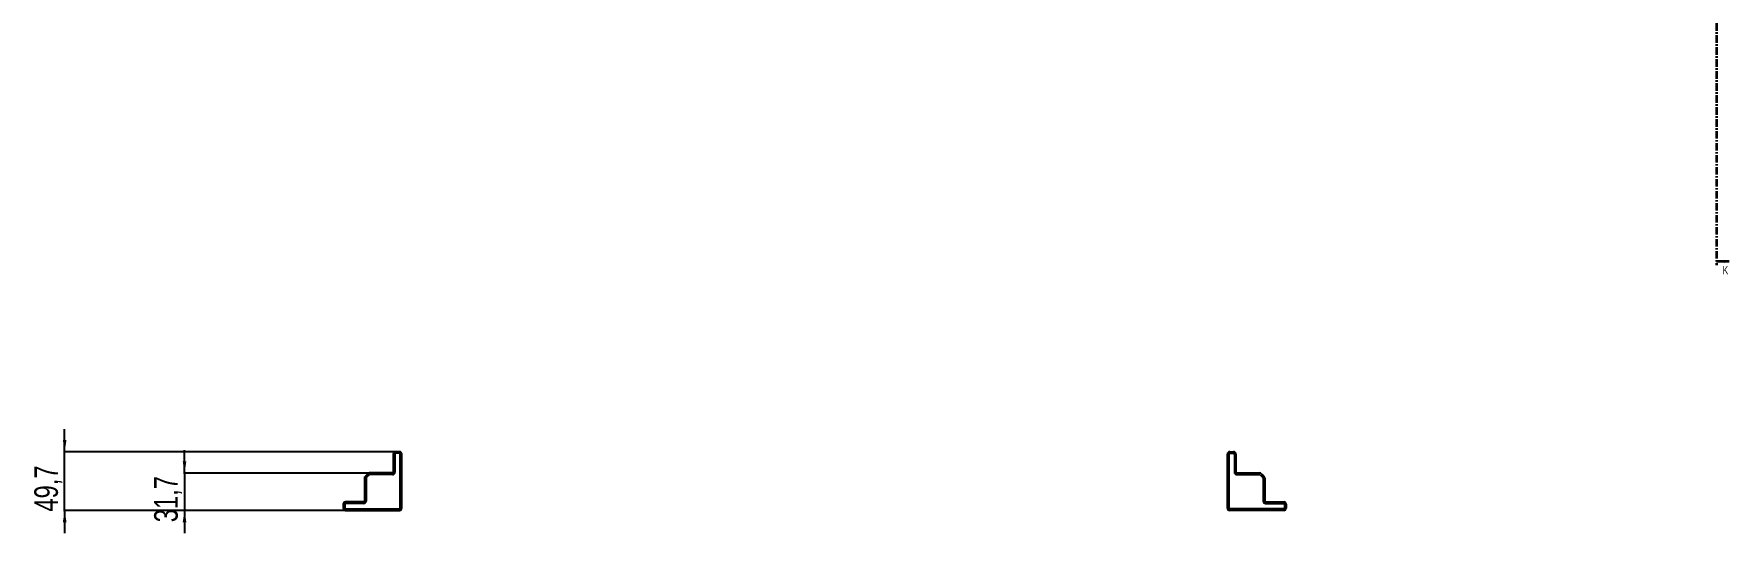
# Model space of a CAD drawing. Header units: millimetres. Extents: x -199 to 3608, y -2247 to 1507.
# Drawn here: x -198 to 1239, y -1331 to -908 of the extents above; entities that cross this region are included whole.
import ezdxf

# ---------------------------------------------------------------- set-up
doc = ezdxf.new("R2010")
doc.units = ezdxf.units.MM
doc.linetypes.add('CENTER', pattern=[10.16, 6.35, -1.27, 1.27, -1.27])
doc.layers.add('FORMAT', color=7, linetype='Continuous')
doc.styles.add('SLDTEXTSTYLE0', font='TXT', dxfattribs={"width": 0.75})
doc.dimstyles.new('SLDDIMSTYLE1', dxfattribs={"dimtxt": 20, "dimasz": 10, "dimexe": 0, "dimexo": 0.0625, "dimgap": 5, "dimtad": 2, "dimdec": 1, "dimrnd": 1e-09, "dimzin": 12, "dimdsep": 46, "dimtxsty": 'SLDTEXTSTYLE0', "dimsah": 1, "dimcen": 0.09, "dimadec": 0, "dimazin": 3, "dimtfac": 1, "dimtmove": 0, "dimatfit": 0, "dimfxl": 0, "dimfrac": 2, "dimtolj": 1, "dimtzin": 12, "dimarcsym": 0})

# ---------------------------------------------------------------- blocks, each defined once
blk = doc.blocks.new('_D_5')
at = {"layer": 'FORMAT'}
for p, q in [((-172.2, -1261.8), (-172.2, -1242.5)), ((108.5, -1261.8), (-173.2, -1261.8)), ((-172.2, -1311.5), (-172.2, -1261.8)), ((66, -1311.5), (-173.2, -1311.5)), ((-172.2, -1311.5), (-172.2, -1330.7))]:
    blk.add_line(p, q, dxfattribs=at)
for points in [[(-172.2, -1261.8), (-170.6, -1251.8), (-173.7, -1251.8)], [(-172.2, -1311.5), (-173.7, -1321.5), (-170.6, -1321.5)]]:
    blk.add_solid(points, dxfattribs=at)
at = {"layer": 'FORMAT', "insert": (-197.9, -1312.5), "char_height": 20, "attachment_point": 1, "rotation": 90, "style": 'SLDTEXTSTYLE0'}
blk.add_mtext('49,7', dxfattribs=at)
blk = doc.blocks.new('_D_6')
at = {"layer": 'FORMAT'}
for p, q in [((-70.5, -1279.8), (-70.5, -1260.5)), ((86.4, -1279.8), (-71.5, -1279.8)), ((-70.5, -1279.8), (-70.5, -1311.5)), ((66, -1311.5), (-71.5, -1311.5)), ((-70.5, -1311.5), (-70.5, -1330.7))]:
    blk.add_line(p, q, dxfattribs=at)
for points in [[(-70.5, -1279.8), (-69, -1269.8), (-72.1, -1269.8)], [(-70.5, -1311.5), (-72.1, -1321.5), (-69, -1321.5)]]:
    blk.add_solid(points, dxfattribs=at)
at = {"layer": 'FORMAT', "insert": (-96.3, -1321.5), "char_height": 20, "attachment_point": 1, "rotation": 90, "style": 'SLDTEXTSTYLE0'}
blk.add_mtext('31,7', dxfattribs=at)

msp = doc.modelspace()

# ---------------------------------------------------------------- linework, layer by layer
at = {"color": 7, "linetype": 'CENTER', "lineweight": 35}
msp.add_line((1228.35, 1499.09), (1228.35, -1103.67), dxfattribs=at)
at = {"color": 7, "linetype": 'Continuous', "lineweight": 35}
msp.add_line((1238.99, -1100.67), (1228.35, -1100.67), dxfattribs=at)
at = {"color": 7, "linetype": 'Continuous', "lineweight": 25}
for p, q in [((106.48, -1263.77), (106.48, -1279.12)), ((107.83, -1263.77), (107.83, -1279.12)), ((111.68, -1261.77), (108.48, -1261.77)), ((111.68, -1263.12), (108.48, -1263.12)), ((112.33, -1309.47), (112.33, -1263.77)), ((113.68, -1309.47), (113.68, -1263.77)), ((813.68, -1309.47), (813.68, -1263.77)), ((815.03, -1309.47), (815.03, -1263.77)), ((815.68, -1261.77), (818.88, -1261.77)), ((815.68, -1263.12), (818.88, -1263.12)), ((819.53, -1263.77), (819.53, -1279.12)), ((820.88, -1263.77), (820.88, -1279.12)), ((81.98, -1284.22), (81.98, -1303.62)), ((83.77, -1281.6), (82.56, -1282.8)), ((83.33, -1284.22), (83.33, -1303.62)), ((84.72, -1282.55), (83.52, -1283.76)), ((84.72, -1282.55), (83.77, -1281.6)), ((85.01, -1280.36), (83.8, -1281.56)), ((83.8, -1281.56), (84.76, -1282.52)), ((85.96, -1281.31), (84.76, -1282.52)), ((105.83, -1279.77), (86.42, -1279.77)), ((105.83, -1281.12), (86.42, -1281.12)), ((821.53, -1279.77), (840.93, -1279.77)), ((821.53, -1281.12), (840.93, -1281.12)), ((841.39, -1281.31), (842.59, -1282.52)), ((842.34, -1280.36), (843.55, -1281.56)), ((843.55, -1281.56), (842.59, -1282.52)), ((842.63, -1282.55), (843.58, -1281.6)), ((842.63, -1282.55), (843.84, -1283.76)), ((843.58, -1281.6), (844.79, -1282.8)), ((844.03, -1284.22), (844.03, -1303.62)), ((845.38, -1284.22), (845.38, -1303.62)), ((63.98, -1306.27), (63.98, -1309.47)), ((65.33, -1306.27), (65.33, -1309.47)), ((81.33, -1304.27), (65.98, -1304.27)), ((81.33, -1305.62), (65.98, -1305.62)), ((846.03, -1304.27), (861.38, -1304.27)), ((846.03, -1305.62), (861.38, -1305.62)), ((862.03, -1306.27), (862.03, -1309.47)), ((863.38, -1306.27), (863.38, -1309.47)), ((65.98, -1310.12), (111.68, -1310.12)), ((65.98, -1311.47), (111.68, -1311.47)), ((861.38, -1310.12), (815.68, -1310.12)), ((861.38, -1311.47), (815.68, -1311.47))]:
    msp.add_line(p, q, dxfattribs=at)
for centre, radius, start, end in [((108.48, -1263.77), 2, 90, 180), ((108.48, -1263.77), 0.65, 90, 180), ((111.68, -1263.77), 2, 0, 90), ((111.68, -1263.77), 0.65, 0, 90), ((815.68, -1263.77), 2, 90, 180), ((815.68, -1263.77), 0.65, 90, 180), ((818.88, -1263.77), 2, 0, 90), ((818.88, -1263.77), 0.65, 0, 90), ((105.83, -1279.12), 0.65, 270, 0), ((105.83, -1279.12), 2, 270, 0), ((821.53, -1279.12), 2, 180, 270), ((821.53, -1279.12), 0.65, 180, 270), ((83.98, -1284.22), 2, 135, 180), ((83.98, -1284.22), 0.65, 135, 180), ((86.42, -1281.77), 2, 90, 135), ((86.42, -1281.77), 0.65, 90, 135), ((840.93, -1281.77), 2, 45, 90), ((840.93, -1281.77), 0.65, 45, 90), ((843.38, -1284.22), 0.65, 0, 45), ((843.38, -1284.22), 2, 0, 45), ((65.98, -1306.27), 2, 90, 180), ((65.98, -1306.27), 0.65, 90, 180), ((81.33, -1303.62), 2, 270, 0), ((81.33, -1303.62), 0.65, 270, 0), ((846.03, -1303.62), 2, 180, 270), ((846.03, -1303.62), 0.65, 180, 270), ((861.38, -1306.27), 2, 0, 90), ((861.38, -1306.27), 0.65, 0, 90), ((65.98, -1309.47), 2, 180, 270), ((65.98, -1309.47), 0.65, 180, 270), ((111.68, -1309.47), 0.65, 270, 0), ((111.68, -1309.47), 2, 270, 0), ((815.68, -1309.47), 2, 180, 270), ((815.68, -1309.47), 0.65, 180, 270), ((861.38, -1309.47), 2, 270, 0), ((861.38, -1309.47), 0.65, 270, 0)]:
    msp.add_arc(centre, radius, start, end, dxfattribs=at)
at = {"color": 7, "linetype": 'Continuous', "lineweight": 35}
msp.add_solid([(1228.35, -1100.67), (1235.35, -1101.79), (1235.35, -1099.55)], dxfattribs=at)

# ---------------------------------------------------------------- texts
at = {"color": 7, "linetype": 'Continuous', "insert": (1233.53, -1104.36), "char_height": 7, "attachment_point": 1, "style": 'SLDTEXTSTYLE0'}
msp.add_mtext('K', dxfattribs=at)

# ---------------------------------------------------------------- dimensions: what is measured, and where the dimension line sits
at = {"layer": 'FORMAT'}
for base, p1, p2, picture, middle in [((-172.17, -1261.77), (65.98, -1311.47), (108.48, -1261.77), '_D_5', (-172.17, -1286.62)), ((-70.54, -1311.47), (86.42, -1279.77), (65.98, -1311.47), '_D_6', (-70.54, -1295.62))]:
    dim = msp.add_linear_dim(base=base, p1=p1, p2=p2, angle=90, dimstyle='SLDDIMSTYLE1', dxfattribs=at)
    dim.commit()
    dim.dimension.update_dxf_attribs({"geometry": picture, "text_midpoint": middle, "dimtype": 160})

doc.saveas('drawing.dxf')
